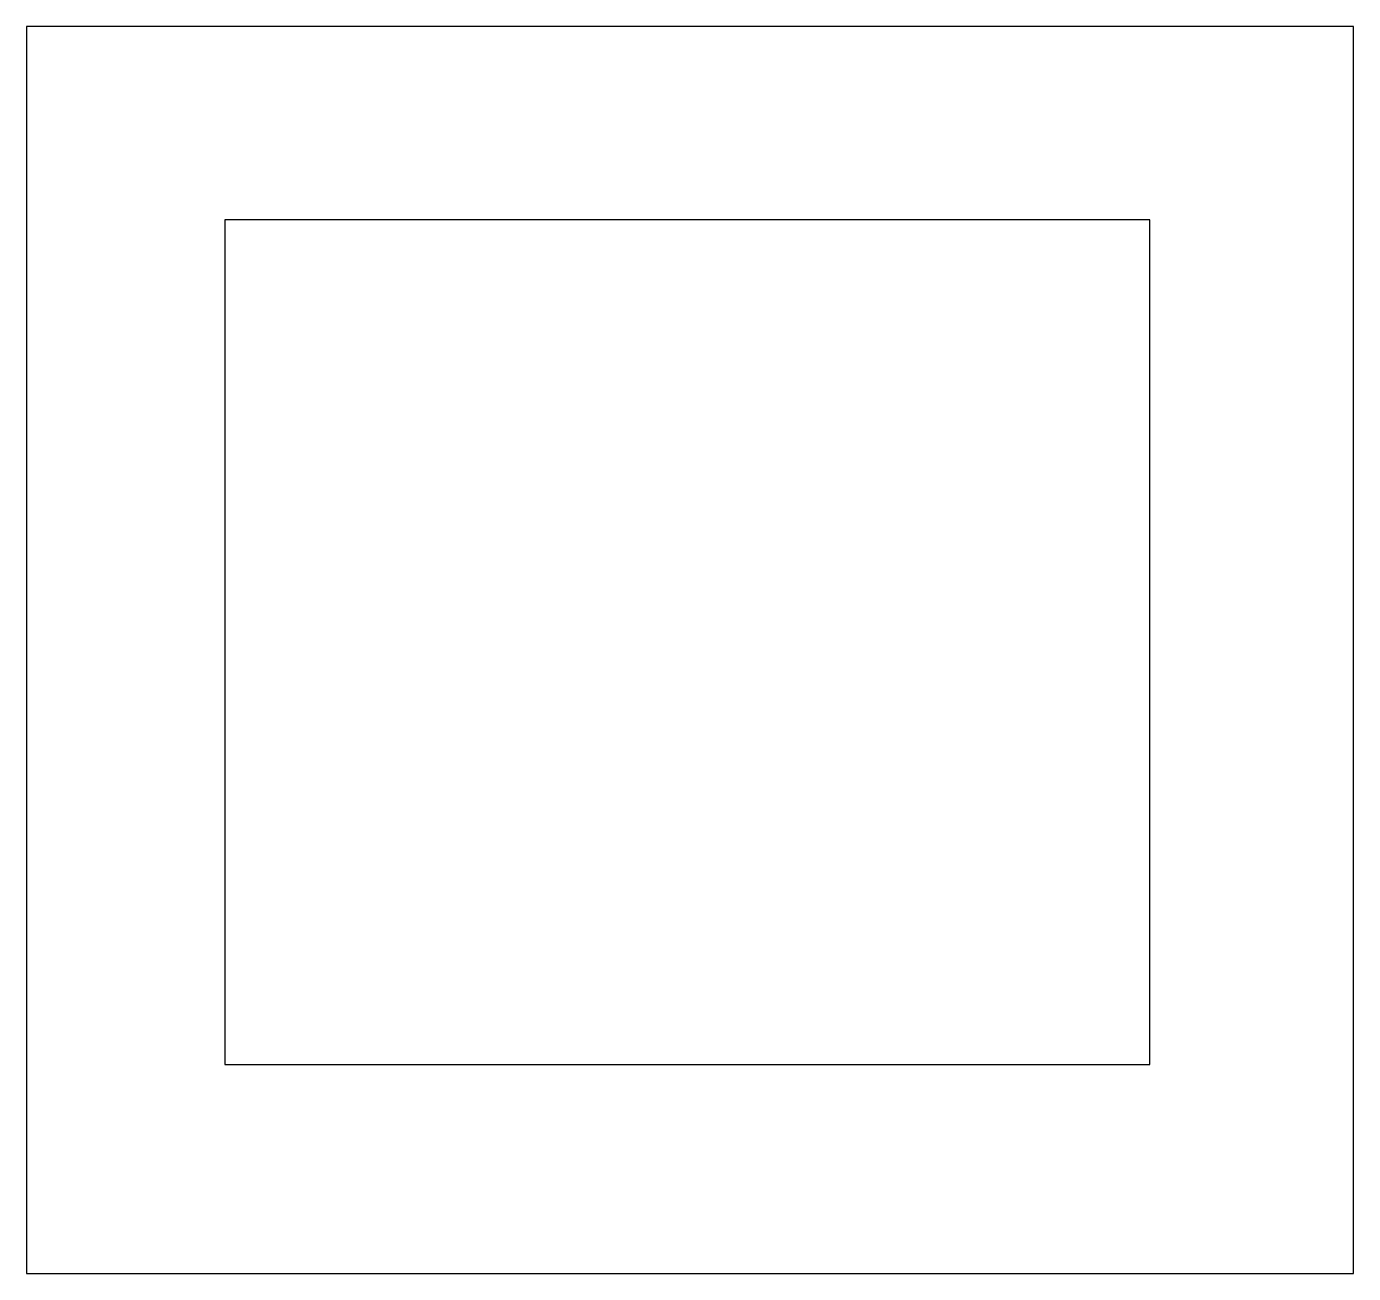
# Model space of a CAD drawing. Header units: metres. Extents: x 4300 to 11411, y 4634 to 9819.
# Drawn here: x 4300.48 to 4316.98, y 4818.02 to 4833.52 of the extents above.
import ezdxf

# ---------------------------------------------------------------- set-up
doc = ezdxf.new("R2010")
doc.units = ezdxf.units.M
doc.layers.add('scanner', color=41, linetype='Continuous')

msp = doc.modelspace()

# ---------------------------------------------------------------- linework, layer by layer
at = {"layer": 'scanner'}
for p, q in [((4316.978, 4833.523), (4300.478, 4833.523)), ((4300.478, 4833.523), (4300.478, 4818.023)), ((4316.978, 4818.023), (4316.978, 4833.523)), ((4300.478, 4818.023), (4316.978, 4818.023))]:
    msp.add_line(p, q, dxfattribs=at)
msp.add_lwpolyline([(4302.946, 4820.621), (4314.446, 4820.621), (4314.446, 4831.121), (4302.946, 4831.121)], close=True, dxfattribs=at)

doc.saveas('drawing.dxf')
